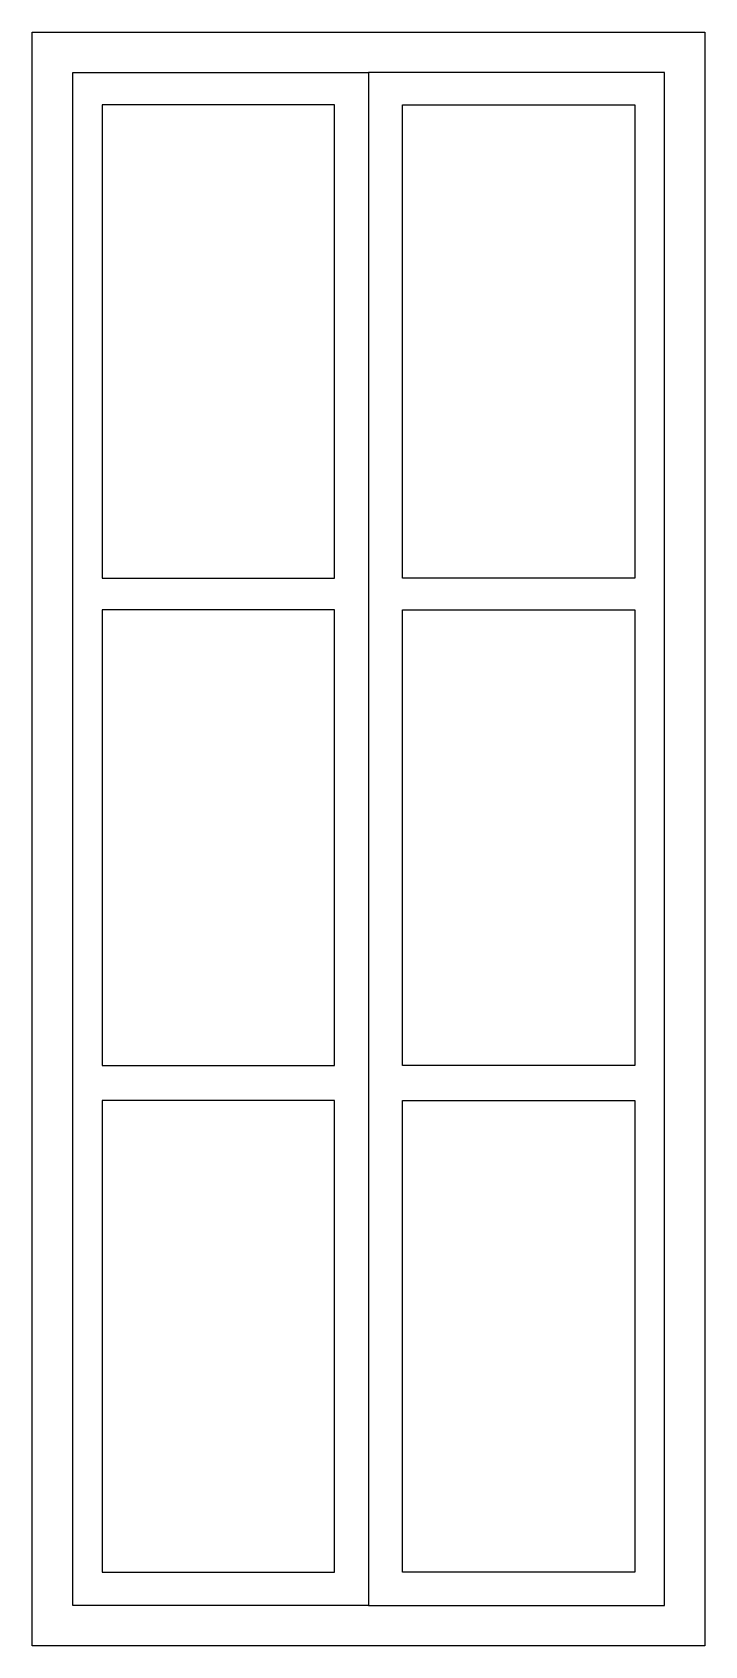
# Model space of a CAD drawing. Header units: millimetres. Extents: x -585.64 to -585.14, y 1792.64 to 1793.84.
import ezdxf

# ---------------------------------------------------------------- set-up
doc = ezdxf.new("R2010")
doc.units = ezdxf.units.MM
doc.header["$LTSCALE"] = 10
doc.layers.add('Janelas', color=2, linetype='Continuous')

msp = doc.modelspace()

# ---------------------------------------------------------------- linework, layer by layer
at = {"layer": 'Janelas'}
for p, q in [((-585.6367, 1792.6387), (-585.6367, 1793.8387)), ((-585.6367, 1793.8387), (-585.1367, 1793.8387)), ((-585.1367, 1793.8387), (-585.1367, 1792.6387)), ((-585.1367, 1792.6387), (-585.6367, 1792.6387))]:
    msp.add_line(p, q, dxfattribs=at)
at = {"layer": 'Janelas', "color": 1}
for p, q in [((-585.6067, 1793.8087), (-585.3867, 1793.8087)), ((-585.6067, 1792.6687), (-585.6067, 1793.8087)), ((-585.3867, 1793.8087), (-585.3867, 1792.6687)), ((-585.1667, 1793.8087), (-585.3867, 1793.8087)), ((-585.3867, 1793.8087), (-585.3867, 1792.6687)), ((-585.1667, 1792.6687), (-585.1667, 1793.8087)), ((-585.5848, 1793.7847), (-585.5848, 1793.4326)), ((-585.4119, 1793.7847), (-585.5848, 1793.7847)), ((-585.4119, 1793.4326), (-585.4119, 1793.7847)), ((-585.3615, 1793.7847), (-585.1887, 1793.7847)), ((-585.3615, 1793.4326), (-585.3615, 1793.7847)), ((-585.1887, 1793.7847), (-585.1887, 1793.4326)), ((-585.5848, 1793.4326), (-585.4119, 1793.4326)), ((-585.1887, 1793.4326), (-585.3615, 1793.4326)), ((-585.5848, 1793.4092), (-585.5848, 1793.0702)), ((-585.4119, 1793.4092), (-585.5848, 1793.4092)), ((-585.4119, 1793.0702), (-585.4119, 1793.4092)), ((-585.3615, 1793.4092), (-585.1887, 1793.4092)), ((-585.3615, 1793.0702), (-585.3615, 1793.4092)), ((-585.1887, 1793.4092), (-585.1887, 1793.0702)), ((-585.5848, 1793.0702), (-585.4119, 1793.0702)), ((-585.1887, 1793.0702), (-585.3615, 1793.0702)), ((-585.5848, 1793.0441), (-585.5848, 1792.6934)), ((-585.4119, 1793.0441), (-585.5848, 1793.0441)), ((-585.4119, 1792.6934), (-585.4119, 1793.0441)), ((-585.3615, 1793.0441), (-585.1887, 1793.0441)), ((-585.3615, 1792.6934), (-585.3615, 1793.0441)), ((-585.1887, 1793.0441), (-585.1887, 1792.6934)), ((-585.5848, 1792.6934), (-585.4119, 1792.6934)), ((-585.1887, 1792.6934), (-585.3615, 1792.6934)), ((-585.3867, 1792.6687), (-585.6067, 1792.6687)), ((-585.3867, 1792.6687), (-585.1667, 1792.6687))]:
    msp.add_line(p, q, dxfattribs=at)

doc.saveas('drawing.dxf')
